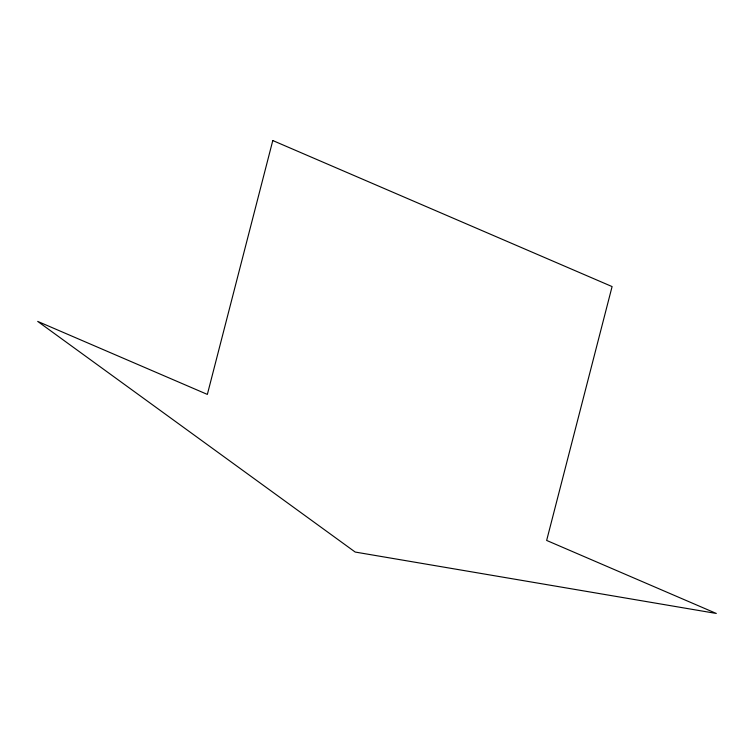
<?xml version="1.0" encoding="UTF-8"?>
<svg xmlns="http://www.w3.org/2000/svg" width="754" height="754" viewBox="0 0 754 754"><rect width="100%" height="100%" fill="white"/><g stroke="black" fill="none" stroke-linecap="round" stroke-linejoin="round"><path stroke-width="1.13" d="M272.788 140.546L207.35 394.408L37.7 321.402L355.191 552.051L716.3 613.454L546.65 540.439L612.088 286.577L272.788 140.546"/></g></svg>
